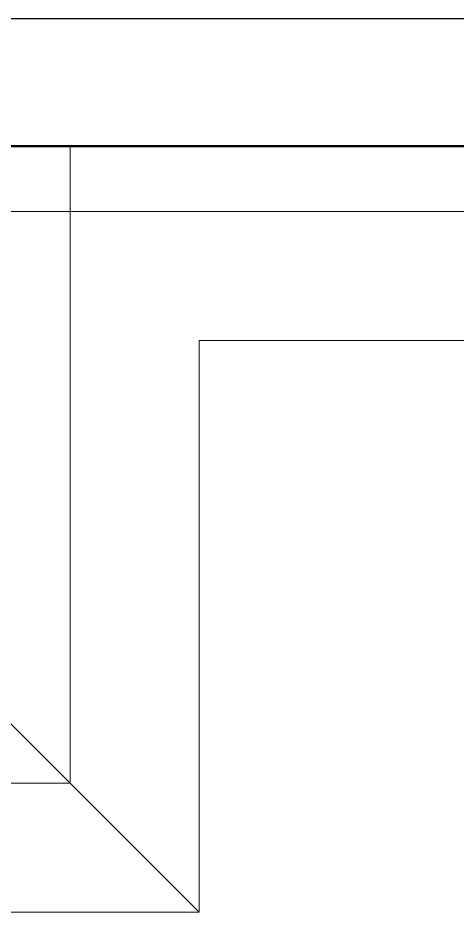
# Model space of a CAD drawing. Header units: millimetres. Extents: x -187347 to 135007, y -6415 to 292048.
# Drawn here: x -32713 to -32372, y -338 to 355 of the extents above; entities that cross this region are included whole.
import ezdxf

# ---------------------------------------------------------------- set-up
doc = ezdxf.new("R2010")
doc.units = ezdxf.units.MM
doc.header["$LTSCALE"] = 100
for name, color, linetype, lineweight in [('A-WALL', 7, 'Continuous', 5), ('A-WALL-FNSH', 7, 'Continuous', 5), ('A-WALL-PATT', 7, 'Continuous', 5)]:
    doc.layers.add(name, color=color, linetype=linetype, lineweight=lineweight)

msp = doc.modelspace()

# ---------------------------------------------------------------- hatches: boundary and pattern name
at = {"layer": 'A-WALL-PATT', "true_color": 0x30f000}
msp.add_hatch(color=80, dxfattribs=at).paths.add_polyline_path([(-31794.61, 354.2), (-27058.18, 354.2), (-27058.18, 355), (-32772.38, 355), (-32772.38, 354.2), (-32535.25, 354.2)])
at = {"layer": 'A-WALL-PATT', "true_color": 0xb8ffa6}
h = msp.add_hatch(color=71, dxfattribs=at)
h.paths.add_polyline_path([(-32772.38, 255.8), (-32772.38, 255), (-32723.18, 255)])
h.paths.add_polyline_path([(-27165.59, 255), (-27157.38, 255), (-27156.58, 255.8), (-32772.38, 255.8), (-32720.41, 255), (-27350.75, 255)])

# ---------------------------------------------------------------- linework, layer by layer
at = {"layer": 'A-WALL', "lineweight": 25}
for p, q in [((-27058.18, 354.2), (-32772.38, 354.2)), ((-27156.58, 255.8), (-32772.38, 255.8))]:
    msp.add_line(p, q, dxfattribs=at)
at = {"layer": 'A-WALL'}
for p, q in [((-32672.38, 255), (-32672.38, -238)), ((-27157.38, 205), (-32722.38, 205)), ((-32572.38, 105), (-32572.38, -88)), ((-32572.38, 105), (-32572.38, -338)), ((-27307.38, 105), (-32572.38, 105)), ((-27307.38, 105), (-32572.38, 105)), ((-32572.38, -338), (-32572.38, -88)), ((-32723.18, -187.2), (-32672.38, -238)), ((-32672.38, -238), (-32723.18, -187.2)), ((-32672.38, -238), (-33207.38, -238)), ((-32672.38, -238), (-32572.38, -338)), ((-32572.38, -338), (-32672.38, -238)), ((-32572.38, -338), (-33307.38, -338)), ((-32572.38, -338), (-33057.38, -338))]:
    msp.add_line(p, q, dxfattribs=at)
at = {"layer": 'A-WALL-FNSH'}
msp.add_line((-32722.38, 255), (-27157.38, 255), dxfattribs=at)

doc.saveas('drawing.dxf')
